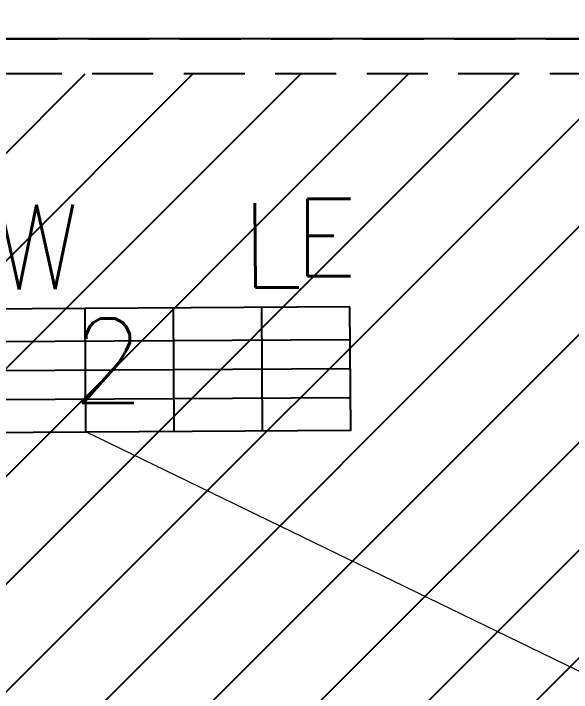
# Model space of a CAD drawing. Header units: inches. Extents: x 567115 to 582893, y 124948 to 133566.
# Drawn here: x 576239.7 to 576376.9, y 127445.9 to 127612.9 of the extents above; entities that cross this region are included whole.
import ezdxf

# ---------------------------------------------------------------- set-up
doc = ezdxf.new("R2010")
doc.units = ezdxf.units.IN
doc.header["$MEASUREMENT"] = 0
doc.linetypes.add('DASHED', pattern=[0.75, 0.5, -0.25])
for name, color, linetype in [('kazeb', 15, 'Continuous'), ('khatchin', 15, 'DASHED'), ('LIGHTING', 3, 'Continuous'), ('LIGHTING WIRE', 4, 'Continuous'), ('wall kanaf', 4, 'Continuous')]:
    doc.layers.add(name, color=color, linetype=linetype)
doc.styles.add('2floorplan$0$style1', font='romans.shx', dxfattribs={"height": 40})
doc.styles.add('ROMANS', font='romans.shx')

# ---------------------------------------------------------------- blocks, each defined once
blk = doc.blocks.new('2LOUVER.TO54W')
at = {"layer": 'LIGHTING', "color": 30}
for p, q in [((-104.4309258938301, -29.07839877762308), (-104.399966689758, 0.1107309435174102)), ((-83.5509325559251, -29.10054496633529), (-83.51997335185297, 0.08858475480519701)), ((-62.67093921790365, -29.12269115503295), (-62.63998001383152, 0.06643856610753573)), ((-41.7909458798822, -29.14483734373061), (-41.75998667581007, 0.04429237739532255)), ((-20.91095254197717, -29.16698353244283), (-20.87999333790503, 0.02214618869766127)), ((-125.2881630772026, -7.60116780232056), (-0.00820304942317307, -7.734044934550184)), ((-125.2954396298155, -14.46168772834062), (-0.01547960203606635, -14.59456486055569)), ((-125.302716182312, -21.32220765434613), (-0.02275615453254431, -21.45508478657575))]:
    blk.add_line(p, q, dxfattribs=at)
at = {"layer": 'LIGHTING', "color": 3}
blk.add_lwpolyline([(0, 0), (-125.2799600277795, 0.1328771322150715), (-125.3109192318516, -29.05625258892542), (-0.03095920407213271, -29.18912972114049)], close=True, dxfattribs=at)
at = {"layer": 'LIGHTING', "color": 2}
blk.add_circle((-114.5589918504702, -14.02245944524475), 3.002796673803095, dxfattribs=at)
at = {"layer": 'LIGHTING', "color": 2, "style": '2floorplan$0$style1'}
for s, p in [('54W', (-118.5188941446831, 4.686246402998222)), ('L', (-25.77672783168964, 4.686246402998222)), ('2', (-65.87539417645894, -22.34489322009904))]:
    blk.add_text(s, height=20, rotation=359.9392297378301, dxfattribs=at).set_placement(p)

msp = doc.modelspace()

# ---------------------------------------------------------------- hatches: boundary and pattern name
at = {"layer": 'kazeb'}
h = msp.add_hatch(dxfattribs=at)
h.set_pattern_fill('ANGLE', color=256, scale=100, style=0)
h.set_pattern_definition([(0, (0, 0), (0, 27.5), [20, -7.5]), (90, (0, 0), (-27.5, 1.683833736505769e-15), [20, -7.5])])
edge = h.paths.add_edge_path()
edge.add_arc((576621.054570168, 122465.1047458989), 4873.758940012598, 92.22819113807773, 96.96402468155823)
edge.add_arc((576030.1302486522, 127688.3594270612), 385.452013468268, 217.8005144280645, 269.99999999409914, ccw=False)
edge.add_line((575725.5655293206, 127452.110434629), (575725.5655293206, 127598.0391047814))
edge.add_line((575725.5655293206, 127598.0391047814), (575725.5655293184, 128306.5391049273))
edge.add_line((575725.5655293184, 128306.5391049273), (574229.0655293206, 128306.5391049249))
edge.add_line((574229.0655293206, 128306.5391049249), (574229.0655293206, 127584.0609381499))
edge.add_line((574229.0655293206, 127584.0609381499), (574085.2406779383, 127502.759279967))
edge.add_arc((573092.0657183455, 126948.914860141), 1137.163199252726, 1.3293246317257967, 29.146240592419076, ccw=False)
edge.add_line((574228.9228691661, 126975.2959208212), (574229.0655293206, 126186.9142740449))
edge.add_line((574229.0655293206, 126186.9142740449), (574209.8464344884, 126168.8109573848))
edge.add_arc((575360.1875520339, 127307.1681527548), 1618.376282255318, 224.6999945847875, 251.2333228056685)
edge.add_arc((576548.5708434089, 125565.9166102654), 1721.760851263825, 163.3836556819739, 173.0307134208976, ccw=False)
edge.add_line((574898.7089357078, 126058.2743201284), (575023.9592820416, 126016.3859590971))
edge.add_arc((576592.7290219881, 125547.9659973192), 1637.209747577796, 133.9672390048677, 163.3748673522668, ccw=False)
edge.add_line((575456.1011521306, 126726.3262321485), (575414.1685538716, 126775.5867476624))
edge.add_line((575414.1685538716, 126775.5867476624), (575502.1967359176, 126850.5199950047))
edge.add_line((575502.1967359176, 126850.5199950047), (575517.7646671421, 126830.2565346904))
edge.add_line((575517.7646671421, 126830.2565346904), (575701.4239390519, 126947.9779866858))
edge.add_line((575701.4239390519, 126947.9779866858), (575688.2801843667, 126971.9263984801))
edge.add_line((575688.2801843667, 126971.9263984801), (575793.8621457986, 127023.1668590944))
edge.add_line((575793.8621457986, 127023.1668590944), (575823.37109175, 126962.363104484))
edge.add_arc((576431.6545874127, 125508.5152603819), 1575.970293151559, 91.3695595115729, 112.7042182368755, ccw=False)
edge.add_line((576393.9872480353, 127084.0353448113), (576437.761688263, 127084.5319498843))
edge.add_line((576437.761688263, 127084.5319498843), (576437.761688263, 127204.5319498843))
edge.add_line((576437.761688263, 127204.5319498843), (576431.5654059921, 127204.5319498842))
edge.add_line((576431.5654059921, 127204.5319498842), (576431.5654059921, 127335.1786736759))
edge = h.paths.add_edge_path(flags=16)
edge.add_arc((574868.5831609045, 127649.0391047815), 210, 0, 360)
edge = h.paths.add_edge_path(flags=16)
edge.add_arc((574868.5831609045, 126949.0391052219), 210, 0, 360)
h = msp.add_hatch(dxfattribs=at)
h.set_pattern_fill('ANSI31', color=256, scale=150)
h.set_pattern_definition([(45, (0, 0), (-13.25825214724776, 13.25825214724777), [])])
edge = h.paths.add_edge_path()
edge.add_line((576431.5654059921, 127598.0391047815), (575725.5655293206, 127598.0391047814))
edge.add_line((575725.5655293206, 127598.0391047814), (575725.5655293206, 127452.110434629))
edge.add_arc((576030.1302486522, 127688.3594270612), 385.4520134682465, 217.8005144280627, 269.9999999940991)
edge.add_arc((576621.054570168, 122465.1047458989), 4873.758940012666, 92.2281911380777, 96.9640246815581, ccw=False)
edge.add_line((576431.5654059921, 127335.1786736759), (576431.5654059921, 127598.0391047815))

# ---------------------------------------------------------------- linework, layer by layer
at = {"layer": 'khatchin', "ltscale": 30}
msp.add_lwpolyline([(576045.1556498853, 127318.016465806, -0.6319237575096917), (575740.5909305923, 127984.2188991328), (575740.5909305934, 127606.6481569944), (576509.0909305934, 127606.6481569943), (576509.0909305934, 127340.6393735454, 0.0533671092778235), (576124.395058736, 127325.6561795225, -0.0444358952516319), (576045.1556498853, 127318.0164658059)], format="xyb", dxfattribs=at)
msp.add_lwpolyline([(576431.5654059921, 127598.0391047815), (575725.5655293206, 127598.0391047814), (575725.5655293206, 127452.110434629, 0.2317851891054457), (576030.1302486125, 127302.9074135929, -0.02066691371270214), (576431.5654059921, 127335.1786736759)], format="xyb", close=True, dxfattribs=at)
at = {"layer": 'LIGHTING WIRE', "lineweight": 5}
msp.add_line((576495.1920258001, 127394.5337831928), (576257.4858187647, 127510.0062114426), dxfattribs=at)
at = {"layer": 'wall kanaf', "color": 15, "ltscale": 0.1}
msp.add_line((576509.0909305934, 127606.6481569943), (575740.5909305934, 127606.6481569943), dxfattribs=at)

# ---------------------------------------------------------------- block references
at = {"layer": 'LIGHTING', "xscale": 1.040000000072032, "yscale": 1.040000000072032, "zscale": 1.040000000072032, "rotation": 0.4134982237633247}
msp.add_blockref('2LOUVER.TO54W', (576322.4433173729, 127540.7633992713), dxfattribs=at)

# ---------------------------------------------------------------- texts
at = {"layer": 'LIGHTING', "color": 2, "ltscale": 8, "style": 'ROMANS'}
msp.add_text('E', height=19, dxfattribs=at).set_placement((576308.7194255485, 127548.3026426029))

doc.saveas('drawing.dxf')
